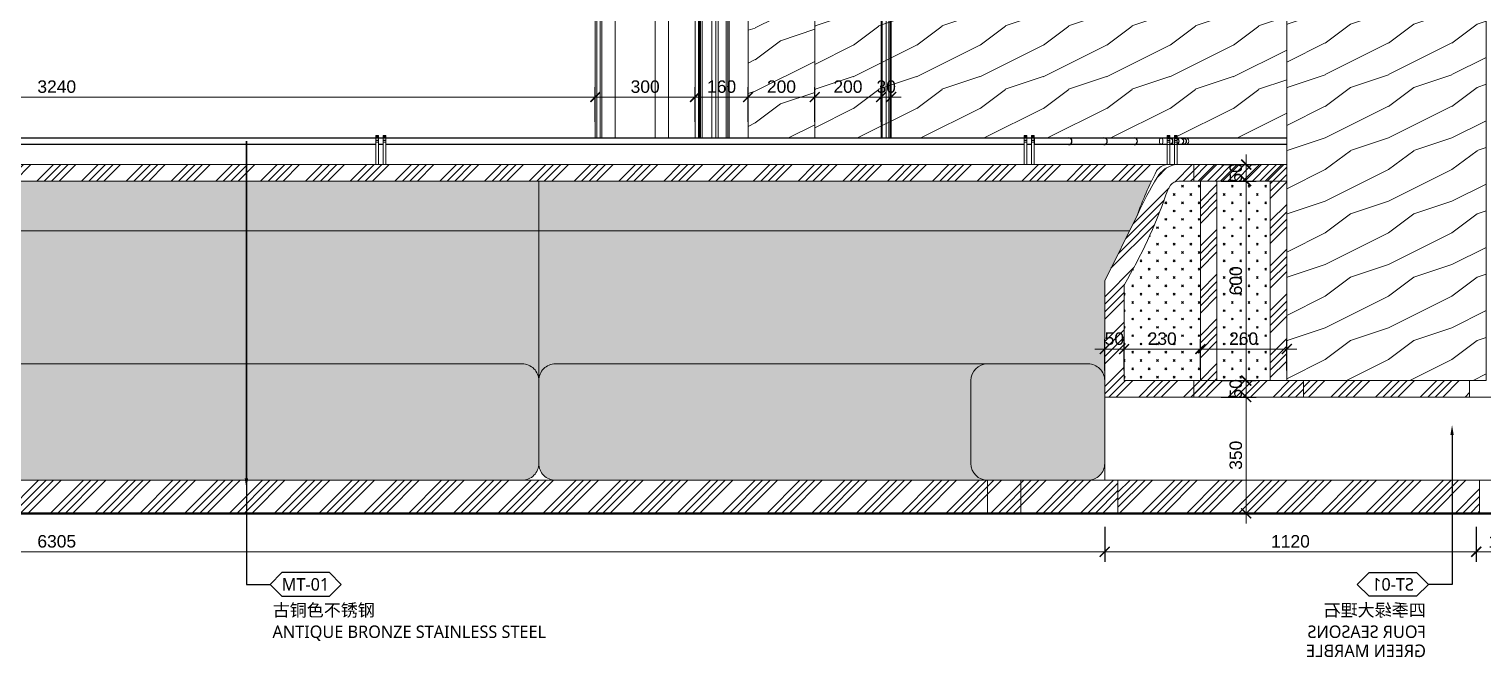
# Model space of a CAD drawing. Header units: millimetres. Extents: x 92928 to 223128, y -11456 to 21098.
# Drawn here: x 170799 to 175173, y 827 to 2728 of the extents above; entities that cross this region are included whole.
import ezdxf
from ezdxf import colors
from ezdxf.entities.mleader import LeaderData, LeaderLine
from ezdxf.enums import TextEntityAlignment as Align
from ezdxf.math import Vec2, Vec3
from ezdxf.xclip import XClip

# ---------------------------------------------------------------- set-up
doc = ezdxf.new("R2010")
doc.units = ezdxf.units.MM
doc.header["$XCLIPFRAME"] = 0
doc.set_wipeout_variables(frame=1)
doc.linetypes.add('DOT', pattern=[6.35, 0, -6.35])
doc.layers.get('Defpoints').update_dxf_attribs({"color": 250})
for name, color, linetype, lineweight in [('_ACM-A-ANNO-DIMS', 2, 'Continuous', 13), ('_ACM-A-ANNO-DIMS @ 15', 2, 'Continuous', 13), ('_ACM-A-DETL-THIN', 2, 'Continuous', 9), ('_ACM-A-ELVE-HACH', 251, 'Continuous', 9), ('_ACM-A-ELVE-THIK', 5, 'Continuous', 50)]:
    doc.layers.add(name, color=color, linetype=linetype, lineweight=lineweight)
doc.layers.add('WALL TYPE$0$G-ANNO-NOTE-CH', color=7, linetype='Continuous')
doc.styles.add('Arial', font='ARIALUNI.ttf')
doc.styles.add('WALL TYPE$0$Aecom Chinese', font='Microsoft YaHei.ttf')
doc.dimstyles.new('Aec-Arch-M-注释性', dxfattribs={"dimscale": 2, "dimtxt": 2.5, "dimasz": 2, "dimexe": 2, "dimexo": 2, "dimgap": 0.8, "dimtad": 1, "dimdec": 0, "dimrnd": 5, "dimzin": 3, "dimdsep": 46, "dimtxsty": 'Arial', "dimblk": 'WALL TYPE$0$_ArchTick', "dimcen": 2.5, "dimdle": 2, "dimclrd": 256, "dimclrt": 256, "dimazin": 2, "dimtfac": 0.75, "dimtdec": 0, "dimtix": 1, "dimtmove": 2, "dimatfit": 2, "dimfxl": 5, "dimfxlon": 1, "dimtolj": 1, "dimtzin": 0, "dimlwd": -1, "dimarcsym": 0})
pattern_1 = [(45, (167132.59, 1620.73), (-67.3519, 67.3519), []), (45, (167155.04, 1620.73), (-67.3519, 67.3519), []), (45, (167177.49, 1620.73), (-67.3519, 67.3519), []), (45, (167199.94, 1620.73), (-67.3519, 67.3519), [])]

# ---------------------------------------------------------------- blocks, each defined once
blk = doc.blocks.new('*U57')
at = {"layer": '_ACM-A-DETL-THIN'}
for points in [[(0, 3234.6), (1390, 3234.6), (1390, 460), (0, 460)], [(30, 3204.6), (1360, 3204.6), (1360, 490), (30, 490)]]:
    blk.add_lwpolyline(points, close=True, dxfattribs=at)
at = {"layer": '_ACM-A-DETL-THIN', "color": 8}
for points in [[(2.7, 3232), (1387.3, 3232), (1387.3, 462.7), (2.7, 462.7)], [(3.3, 3231.3), (1386.7, 3231.3), (1386.7, 463.3), (3.3, 463.3)], [(14.7, 3220), (1375.3, 3220), (1375.3, 474.7), (14.7, 474.7)], [(15.3, 3219.3), (1374.7, 3219.3), (1374.7, 475.3), (15.3, 475.3)], [(22.7, 3212), (1367.3, 3212), (1367.3, 482.7), (22.7, 482.7)], [(23.3, 3211.3), (1366.7, 3211.3), (1366.7, 483.3), (23.3, 483.3)], [(26.7, 3208), (1363.3, 3208), (1363.3, 486.7), (26.7, 486.7)]]:
    blk.add_lwpolyline(points, close=True, dxfattribs=at)
blk = doc.blocks.new('WALL TYPE$0$_ArchTick')
at = {"color": 0, "linetype": 'ByBlock', "const_width": 0.15}
blk.add_lwpolyline([(-0.5, -0.5), (0.5, 0.5)], dxfattribs=at)
blk = doc.blocks.new('*D383')
at = {"layer": '_ACM-A-ANNO-DIMS', "color": 0, "lineweight": -2, "transparency": 16777216}
for p, q in [((167730.3, 1230.3), (167730.3, 1125.3)), ((174034.9, 1230.3), (174034.9, 1125.3))]:
    blk.add_line(p, q, dxfattribs=at)
at = {"layer": '_ACM-A-ANNO-DIMS', "transparency": 16777216}
blk.add_line((167700.3, 1155.3), (174064.9, 1155.3), dxfattribs=at)
at = {"layer": 'Defpoints', "color": 0, "transparency": 16777216}
for p in [(167730.3, 1530.7), (174034.9, 1530.7), (174034.9, 1155.3)]:
    blk.add_point(p, dxfattribs=at)
at = {"layer": '_ACM-A-ANNO-DIMS', "transparency": 16777216, "xscale": 30, "yscale": 30, "zscale": 30, "rotation": 180}
blk.add_blockref('WALL TYPE$0$_ArchTick', (167730.3, 1155.3), dxfattribs=at)
at = {"layer": '_ACM-A-ANNO-DIMS', "transparency": 16777216, "xscale": 30, "yscale": 30, "zscale": 30}
blk.add_blockref('WALL TYPE$0$_ArchTick', (174034.9, 1155.3), dxfattribs=at)
at = {"layer": '_ACM-A-ANNO-DIMS', "transparency": 16777216, "insert": (170882.6, 1186.5), "char_height": 37.5, "attachment_point": 5, "style": 'Arial'}
blk.add_mtext('\\A1;6305', dxfattribs=at)
blk = doc.blocks.new('*D384')
at = {"layer": '_ACM-A-ANNO-DIMS', "color": 0, "lineweight": -2, "transparency": 16777216}
for p, q in [((175152.6, 1230.3), (175152.6, 1125.3)), ((175312.6, 1230.3), (175312.6, 1125.3))]:
    blk.add_line(p, q, dxfattribs=at)
at = {"layer": '_ACM-A-ANNO-DIMS', "transparency": 16777216}
blk.add_line((175342.6, 1155.3), (175122.6, 1155.3), dxfattribs=at)
at = {"layer": 'Defpoints', "color": 0, "transparency": 16777216}
for p in [(175152.6, 1530.7), (175312.6, 1530.7), (175152.6, 1155.3)]:
    blk.add_point(p, dxfattribs=at)
at = {"layer": '_ACM-A-ANNO-DIMS', "transparency": 16777216, "xscale": 30, "yscale": 30, "zscale": 30, "rotation": 180}
blk.add_blockref('WALL TYPE$0$_ArchTick', (175152.6, 1155.3), dxfattribs=at)
at = {"layer": '_ACM-A-ANNO-DIMS', "transparency": 16777216, "xscale": 30, "yscale": 30, "zscale": 30}
blk.add_blockref('WALL TYPE$0$_ArchTick', (175312.6, 1155.3), dxfattribs=at)
at = {"layer": '_ACM-A-ANNO-DIMS', "transparency": 16777216, "insert": (175232.6, 1186.5), "char_height": 37.5, "attachment_point": 5, "style": 'Arial'}
blk.add_mtext('\\A1;160', dxfattribs=at)
blk = doc.blocks.new('*D385')
at = {"layer": '_ACM-A-ANNO-DIMS', "color": 0, "lineweight": -2, "transparency": 16777216}
for p, q in [((174034.9, 1230.3), (174034.9, 1125.3)), ((175152.6, 1230.3), (175152.6, 1125.3))]:
    blk.add_line(p, q, dxfattribs=at)
at = {"layer": '_ACM-A-ANNO-DIMS', "transparency": 16777216}
blk.add_line((175182.6, 1155.3), (174004.9, 1155.3), dxfattribs=at)
at = {"layer": 'Defpoints', "color": 0, "transparency": 16777216}
for p in [(174034.9, 1530.7), (175152.6, 1530.7), (174034.9, 1155.3)]:
    blk.add_point(p, dxfattribs=at)
at = {"layer": '_ACM-A-ANNO-DIMS', "transparency": 16777216, "xscale": 30, "yscale": 30, "zscale": 30, "rotation": 180}
blk.add_blockref('WALL TYPE$0$_ArchTick', (174034.9, 1155.3), dxfattribs=at)
at = {"layer": '_ACM-A-ANNO-DIMS', "transparency": 16777216, "xscale": 30, "yscale": 30, "zscale": 30}
blk.add_blockref('WALL TYPE$0$_ArchTick', (175152.6, 1155.3), dxfattribs=at)
at = {"layer": '_ACM-A-ANNO-DIMS', "transparency": 16777216, "insert": (174593.7, 1186.5), "char_height": 37.5, "attachment_point": 5, "style": 'Arial'}
blk.add_mtext('\\A1;1120', dxfattribs=at)
blk = doc.blocks.new('WHA12202707')
at = {"transparency": 16777216}
for p, q in [((2.38, 2.38), (0, 0)), ((2.38, -2.38), (0, 0)), ((11.91, 2.38), (2.38, 2.38)), ((11.91, 2.38), (14.29, 0)), ((11.91, -2.38), (14.29, 0)), ((2.38, -2.38), (11.91, -2.38))]:
    blk.add_line(p, q, dxfattribs=at)
at = {"transparency": 16777216, "style": 'WALL TYPE$0$Aecom Chinese'}
blk.add_attdef('英文2', (0.49, -14.58), '', height=2.5, dxfattribs=at)
at = {"layer": 'WALL TYPE$0$G-ANNO-NOTE-CH', "transparency": 16777216, "style": 'WALL TYPE$0$Aecom Chinese'}
blk.add_attdef('编号', text='', height=2.5, dxfattribs=at).set_placement((7.1, 0), align=Align.MIDDLE)
for tag, p in [('中文', (0.54, -5.18)), ('英文', (0.49, -9.51))]:
    blk.add_attdef(tag, text='', height=2.5, dxfattribs=at).set_placement(p, align=Align.MIDDLE_LEFT)
blk = doc.blocks.new('*D451')
at = {"layer": '_ACM-A-ANNO-DIMS', "color": 0, "lineweight": -2, "transparency": 16777216}
for p, q in [((172962.6, 2448.9), (172962.6, 2553.9)), ((173162.6, 2448.9), (173162.6, 2553.9))]:
    blk.add_line(p, q, dxfattribs=at)
at = {"layer": '_ACM-A-ANNO-DIMS', "transparency": 16777216}
blk.add_line((173192.6, 2523.9), (172932.6, 2523.9), dxfattribs=at)
at = {"layer": 'Defpoints', "color": 0, "transparency": 16777216}
for p in [(172962.6, 2523.9), (172962.6, 2400.7), (173162.6, 2400.7)]:
    blk.add_point(p, dxfattribs=at)
at = {"layer": '_ACM-A-ANNO-DIMS', "transparency": 16777216, "xscale": 30, "yscale": 30, "zscale": 30, "rotation": 180}
blk.add_blockref('WALL TYPE$0$_ArchTick', (172962.6, 2523.9), dxfattribs=at)
at = {"layer": '_ACM-A-ANNO-DIMS', "transparency": 16777216, "xscale": 30, "yscale": 30, "zscale": 30}
blk.add_blockref('WALL TYPE$0$_ArchTick', (173162.6, 2523.9), dxfattribs=at)
at = {"layer": '_ACM-A-ANNO-DIMS', "transparency": 16777216, "insert": (173062.6, 2555), "char_height": 37.5, "attachment_point": 5, "style": 'Arial'}
blk.add_mtext('\\A1;200', dxfattribs=at)
blk = doc.blocks.new('*D452')
at = {"layer": '_ACM-A-ANNO-DIMS', "color": 0, "lineweight": -2, "transparency": 16777216}
for p, q in [((173162.6, 2448.9), (173162.6, 2553.9)), ((173362.6, 2448.9), (173362.6, 2553.9))]:
    blk.add_line(p, q, dxfattribs=at)
at = {"layer": '_ACM-A-ANNO-DIMS', "transparency": 16777216}
blk.add_line((173392.6, 2523.9), (173132.6, 2523.9), dxfattribs=at)
at = {"layer": 'Defpoints', "color": 0, "transparency": 16777216}
for p in [(173162.6, 2523.9), (173162.6, 2400.7), (173362.6, 2400.7)]:
    blk.add_point(p, dxfattribs=at)
at = {"layer": '_ACM-A-ANNO-DIMS', "transparency": 16777216, "xscale": 30, "yscale": 30, "zscale": 30, "rotation": 180}
blk.add_blockref('WALL TYPE$0$_ArchTick', (173162.6, 2523.9), dxfattribs=at)
at = {"layer": '_ACM-A-ANNO-DIMS', "transparency": 16777216, "xscale": 30, "yscale": 30, "zscale": 30}
blk.add_blockref('WALL TYPE$0$_ArchTick', (173362.6, 2523.9), dxfattribs=at)
at = {"layer": '_ACM-A-ANNO-DIMS', "transparency": 16777216, "insert": (173262.6, 2555), "char_height": 37.5, "attachment_point": 5, "style": 'Arial'}
blk.add_mtext('\\A1;200', dxfattribs=at)
blk = doc.blocks.new('*D453')
at = {"layer": '_ACM-A-ANNO-DIMS', "color": 0, "lineweight": -2, "transparency": 16777216}
for p, q in [((173362.6, 2448.9), (173362.6, 2553.9)), ((173392.6, 2448.9), (173392.6, 2553.9))]:
    blk.add_line(p, q, dxfattribs=at)
at = {"layer": '_ACM-A-ANNO-DIMS', "transparency": 16777216}
for p, q in [((173362.6, 2523.9), (173332.6, 2523.9)), ((173392.6, 2523.9), (173362.6, 2523.9)), ((173392.6, 2523.9), (173422.6, 2523.9))]:
    blk.add_line(p, q, dxfattribs=at)
at = {"layer": 'Defpoints', "color": 0, "transparency": 16777216}
for p in [(173362.6, 2523.9), (173362.6, 2400.7), (173392.6, 2400.7)]:
    blk.add_point(p, dxfattribs=at)
at = {"layer": '_ACM-A-ANNO-DIMS', "transparency": 16777216, "xscale": 30, "yscale": 30, "zscale": 30}
blk.add_blockref('WALL TYPE$0$_ArchTick', (173362.6, 2523.9), dxfattribs=at)
at = {"layer": '_ACM-A-ANNO-DIMS', "transparency": 16777216, "xscale": 30, "yscale": 30, "zscale": 30, "rotation": 180}
blk.add_blockref('WALL TYPE$0$_ArchTick', (173392.6, 2523.9), dxfattribs=at)
at = {"layer": '_ACM-A-ANNO-DIMS', "transparency": 16777216, "insert": (173377.6, 2555), "char_height": 37.5, "attachment_point": 5, "style": 'Arial'}
blk.add_mtext('\\A1;30', dxfattribs=at)
blk = doc.blocks.new('*D454')
at = {"layer": '_ACM-A-ANNO-DIMS', "color": 0, "lineweight": -2, "transparency": 16777216}
for p, q in [((174385.5, 1670.7), (174490.5, 1670.7)), ((174385.5, 1620.7), (174490.5, 1620.7))]:
    blk.add_line(p, q, dxfattribs=at)
at = {"layer": '_ACM-A-ANNO-DIMS', "transparency": 16777216}
for p, q in [((174460.5, 1670.7), (174460.5, 1700.7)), ((174460.5, 1670.7), (174460.5, 1620.7)), ((174460.5, 1620.7), (174460.5, 1590.7))]:
    blk.add_line(p, q, dxfattribs=at)
at = {"layer": 'Defpoints', "color": 0, "transparency": 16777216}
for p in [(174322.6, 1670.7), (174322.6, 1620.7), (174460.5, 1620.7)]:
    blk.add_point(p, dxfattribs=at)
at = {"layer": '_ACM-A-ANNO-DIMS', "transparency": 16777216, "xscale": 30, "yscale": 30, "zscale": 30}
for p, rotation in [((174460.5, 1670.7), 270), ((174460.5, 1620.7), 90)]:
    blk.add_blockref('WALL TYPE$0$_ArchTick', p, dxfattribs=dict(at, rotation=rotation))
at = {"layer": '_ACM-A-ANNO-DIMS', "transparency": 16777216, "insert": (174429.4, 1645.7), "char_height": 37.5, "attachment_point": 5, "rotation": 90, "style": 'Arial'}
blk.add_mtext('\\A1;50', dxfattribs=at)
blk = doc.blocks.new('*D455')
at = {"layer": '_ACM-A-ANNO-DIMS', "color": 0, "lineweight": -2, "transparency": 16777216}
for p, q in [((174385.5, 1620.7), (174490.5, 1620.7)), ((174385.5, 1270.7), (174490.5, 1270.7))]:
    blk.add_line(p, q, dxfattribs=at)
at = {"layer": '_ACM-A-ANNO-DIMS', "transparency": 16777216}
blk.add_line((174460.5, 1650.7), (174460.5, 1240.7), dxfattribs=at)
at = {"layer": 'Defpoints', "color": 0, "transparency": 16777216}
for p in [(174322.6, 1620.7), (174322.6, 1270.7), (174460.5, 1270.7)]:
    blk.add_point(p, dxfattribs=at)
at = {"layer": '_ACM-A-ANNO-DIMS', "transparency": 16777216, "xscale": 30, "yscale": 30, "zscale": 30}
for p, rotation in [((174460.5, 1620.7), 90), ((174460.5, 1270.7), 270)]:
    blk.add_blockref('WALL TYPE$0$_ArchTick', p, dxfattribs=dict(at, rotation=rotation))
at = {"layer": '_ACM-A-ANNO-DIMS', "transparency": 16777216, "insert": (174429.4, 1445.7), "char_height": 37.5, "attachment_point": 5, "rotation": 90, "style": 'Arial'}
blk.add_mtext('\\A1;350', dxfattribs=at)
blk = doc.blocks.new('*D456')
at = {"layer": '_ACM-A-ANNO-DIMS', "transparency": 16777216}
blk.add_line((174460.5, 2300.7), (174460.5, 1640.7), dxfattribs=at)
at = {"layer": '_ACM-A-ANNO-DIMS', "color": 0, "lineweight": -2, "transparency": 16777216}
for p, q in [((174385.5, 2270.7), (174490.5, 2270.7)), ((174385.5, 1670.7), (174490.5, 1670.7))]:
    blk.add_line(p, q, dxfattribs=at)
at = {"layer": 'Defpoints', "color": 0, "transparency": 16777216}
for p in [(174322.6, 2270.7), (174322.6, 1670.7), (174460.5, 1670.7)]:
    blk.add_point(p, dxfattribs=at)
at = {"layer": '_ACM-A-ANNO-DIMS', "transparency": 16777216, "xscale": 30, "yscale": 30, "zscale": 30}
for p, rotation in [((174460.5, 2270.7), 90), ((174460.5, 1670.7), 270)]:
    blk.add_blockref('WALL TYPE$0$_ArchTick', p, dxfattribs=dict(at, rotation=rotation))
at = {"layer": '_ACM-A-ANNO-DIMS', "transparency": 16777216, "insert": (174429.4, 1970.7), "char_height": 37.5, "attachment_point": 5, "rotation": 90, "style": 'Arial'}
blk.add_mtext('\\A1;600', dxfattribs=at)
blk = doc.blocks.new('*D457')
at = {"layer": '_ACM-A-ANNO-DIMS', "color": 0, "lineweight": -2, "transparency": 16777216}
for p, q in [((174385.5, 2320.7), (174490.5, 2320.7)), ((174385.5, 2270.7), (174490.5, 2270.7))]:
    blk.add_line(p, q, dxfattribs=at)
at = {"layer": '_ACM-A-ANNO-DIMS', "transparency": 16777216}
for p, q in [((174460.5, 2320.7), (174460.5, 2350.7)), ((174460.5, 2320.7), (174460.5, 2270.7)), ((174460.5, 2270.7), (174460.5, 2240.7))]:
    blk.add_line(p, q, dxfattribs=at)
at = {"layer": 'Defpoints', "color": 0, "transparency": 16777216}
for p in [(174322.6, 2320.7), (174322.6, 2270.7), (174460.5, 2270.7)]:
    blk.add_point(p, dxfattribs=at)
at = {"layer": '_ACM-A-ANNO-DIMS', "transparency": 16777216, "xscale": 30, "yscale": 30, "zscale": 30}
for p, rotation in [((174460.5, 2320.7), 270), ((174460.5, 2270.7), 90)]:
    blk.add_blockref('WALL TYPE$0$_ArchTick', p, dxfattribs=dict(at, rotation=rotation))
at = {"layer": '_ACM-A-ANNO-DIMS', "transparency": 16777216, "insert": (174429.4, 2295.7), "char_height": 37.5, "attachment_point": 5, "rotation": 90, "style": 'Arial'}
blk.add_mtext('\\A1;50', dxfattribs=at)
blk = doc.blocks.new('*D458')
at = {"layer": '_ACM-A-ANNO-DIMS', "color": 0, "lineweight": -2, "transparency": 16777216}
for p, q in [((174093.1, 1700.7), (174093.1, 1795.4)), ((174322.6, 1700.7), (174322.6, 1795.4))]:
    blk.add_line(p, q, dxfattribs=at)
at = {"layer": '_ACM-A-ANNO-DIMS', "transparency": 16777216}
blk.add_line((174352.6, 1765.4), (174063.1, 1765.4), dxfattribs=at)
at = {"layer": 'Defpoints', "color": 0, "transparency": 16777216}
for p in [(174093.1, 1765.4), (174093.1, 1670.7), (174322.6, 1670.7)]:
    blk.add_point(p, dxfattribs=at)
at = {"layer": '_ACM-A-ANNO-DIMS', "transparency": 16777216, "xscale": 30, "yscale": 30, "zscale": 30, "rotation": 180}
blk.add_blockref('WALL TYPE$0$_ArchTick', (174093.1, 1765.4), dxfattribs=at)
at = {"layer": '_ACM-A-ANNO-DIMS', "transparency": 16777216, "xscale": 30, "yscale": 30, "zscale": 30}
blk.add_blockref('WALL TYPE$0$_ArchTick', (174322.6, 1765.4), dxfattribs=at)
at = {"layer": '_ACM-A-ANNO-DIMS', "transparency": 16777216, "insert": (174207.8, 1796.5), "char_height": 37.5, "attachment_point": 5, "style": 'Arial'}
blk.add_mtext('\\A1;230', dxfattribs=at)
blk = doc.blocks.new('*D459')
at = {"layer": '_ACM-A-ANNO-DIMS', "color": 0, "lineweight": -2, "transparency": 16777216}
for p, q in [((174034.9, 1700.7), (174034.9, 1795.4)), ((174093.1, 1700.7), (174093.1, 1795.4))]:
    blk.add_line(p, q, dxfattribs=at)
at = {"layer": '_ACM-A-ANNO-DIMS', "transparency": 16777216}
for p, q in [((174034.9, 1765.4), (174004.9, 1765.4)), ((174093.1, 1765.4), (174034.9, 1765.4)), ((174093.1, 1765.4), (174123.1, 1765.4))]:
    blk.add_line(p, q, dxfattribs=at)
at = {"layer": 'Defpoints', "color": 0, "transparency": 16777216}
for p in [(174034.9, 1765.4), (174034.9, 1670.7), (174093.1, 1670.7)]:
    blk.add_point(p, dxfattribs=at)
at = {"layer": '_ACM-A-ANNO-DIMS', "transparency": 16777216, "xscale": 30, "yscale": 30, "zscale": 30}
blk.add_blockref('WALL TYPE$0$_ArchTick', (174034.9, 1765.4), dxfattribs=at)
at = {"layer": '_ACM-A-ANNO-DIMS', "transparency": 16777216, "xscale": 30, "yscale": 30, "zscale": 30, "rotation": 180}
blk.add_blockref('WALL TYPE$0$_ArchTick', (174093.1, 1765.4), dxfattribs=at)
at = {"layer": '_ACM-A-ANNO-DIMS', "transparency": 16777216, "insert": (174064, 1796.5), "char_height": 37.5, "attachment_point": 5, "style": 'Arial'}
blk.add_mtext('\\A1;\\A1;50', dxfattribs=at)
blk = doc.blocks.new('*D460')
at = {"layer": '_ACM-A-ANNO-DIMS', "color": 0, "lineweight": -2, "transparency": 16777216}
for p, q in [((174322.6, 1700.7), (174322.6, 1795.4)), ((174582.6, 1700.7), (174582.6, 1795.4))]:
    blk.add_line(p, q, dxfattribs=at)
at = {"layer": '_ACM-A-ANNO-DIMS', "transparency": 16777216}
blk.add_line((174612.6, 1765.4), (174292.6, 1765.4), dxfattribs=at)
at = {"layer": 'Defpoints', "color": 0, "transparency": 16777216}
for p in [(174322.6, 1765.4), (174322.6, 1670.7), (174582.6, 1670.7)]:
    blk.add_point(p, dxfattribs=at)
at = {"layer": '_ACM-A-ANNO-DIMS', "transparency": 16777216, "xscale": 30, "yscale": 30, "zscale": 30, "rotation": 180}
blk.add_blockref('WALL TYPE$0$_ArchTick', (174322.6, 1765.4), dxfattribs=at)
at = {"layer": '_ACM-A-ANNO-DIMS', "transparency": 16777216, "xscale": 30, "yscale": 30, "zscale": 30}
blk.add_blockref('WALL TYPE$0$_ArchTick', (174582.6, 1765.4), dxfattribs=at)
at = {"layer": '_ACM-A-ANNO-DIMS', "transparency": 16777216, "insert": (174452.6, 1796.5), "char_height": 37.5, "attachment_point": 5, "style": 'Arial'}
blk.add_mtext('\\A1;260', dxfattribs=at)
blk = doc.blocks.new('K_1222175199')
at = {"layer": '_ACM-A-DETL-THIN'}
blk.add_lwpolyline([(2080, -2584.6), (2080, -600, 0.414214), (1480, 0), (-1480, 0, 0.414214), (-2080, -600), (-2080, -2584.6)], format="xyb", dxfattribs=at)
at = {"layer": '_ACM-A-DETL-THIN', "color": 8}
for points in [[(2023, -2584.6), (2023, -600, 0.414214), (1480, -57), (-1480, -57, 0.414214), (-2023, -600), (-2023, -2584.6)], [(2018.2, -2584.6), (2018.2, -600, 0.414214), (1480, -61.8), (-1480, -61.8, 0.414214), (-2018.2, -600), (-2018.2, -2584.6)], [(2013.5, -2584.6), (2013.5, -600, 0.414214), (1480, -66.5), (-1480, -66.5, 0.414214), (-2013.5, -600), (-2013.5, -2584.6)], [(1989.6, -2584.6), (1989.6, -600, 0.414214), (1480, -90.4), (-1480, -90.4, 0.414214), (-1989.6, -600), (-1989.6, -2584.6)], [(1982.5, -2584.6), (1982.5, -600, 0.414214), (1480, -97.5), (-1480, -97.5, 0.414214), (-1982.5, -600), (-1982.5, -2584.6)], [(1970.2, -2584.6), (1970.2, -600, 0.414214), (1480, -109.8), (-1480, -109.8, 0.414214), (-1970.2, -600), (-1970.2, -2584.6)], [(1941.9, -2584.6), (1941.9, -600, 0.414214), (1480, -138.1), (-1480, -138.1, 0.414214), (-1941.9, -600), (-1941.9, -2584.6)], [(1936, -2584.6), (1936, -600, 0.414214), (1480, -144), (-1480, -144, 0.414214), (-1936, -600), (-1936, -2584.6)], [(1933.6, -2584.6), (1933.6, -600, 0.414214), (1480, -146.4), (-1480, -146.4, 0.414214), (-1933.6, -600), (-1933.6, -2584.6)], [(1930, -2584.6), (1930, -600, 0.414214), (1480, -150), (-1480, -150, 0.414214), (-1930, -600), (-1930, -2584.6)]]:
    blk.add_lwpolyline(points, format="xyb", dxfattribs=at)
at = {"layer": '_ACM-A-DETL-THIN'}
for points in [[(1480, -2584.6), (-1480, -2584.6, -0.414214), (-1920, -2144.6), (-1920, -600, -0.414214), (-1480, -160), (1480, -160, -0.414214), (1920, -600), (1920, -2144.6, -0.414214)], [(1480, -2504.6), (-1480, -2504.6, -0.414214), (-1840, -2144.6), (-1840, -600, -0.414214), (-1480, -240), (1480, -240, -0.414214), (1840, -600), (1840, -2144.6, -0.414214)], [(1480, -2304.6), (-1480, -2304.6, -0.414214), (-1640, -2144.6), (-1640, -600, -0.414214), (-1480, -440), (1480, -440, -0.414214), (1640, -600), (1640, -2144.6, -0.414214)], [(1480, -2284.7), (-1480, -2284.7, -0.414214), (-1620.1, -2144.6), (-1620.1, -600, -0.414214), (-1480, -459.9), (1480, -459.9, -0.414214), (1620.1, -600), (1620.1, -2144.6, -0.414214)]]:
    blk.add_lwpolyline(points, format="xyb", close=True, dxfattribs=at)
at = {"layer": '_ACM-A-DETL-THIN', "color": 8}
for points in [[(1480, -2299.6), (-1480, -2299.6, -0.414214), (-1635, -2144.6), (-1635, -600, -0.414214), (-1480, -445), (1480, -445, -0.414214), (1635, -600), (1635, -2144.6, -0.414214)], [(1480, -2289.7), (-1480, -2289.7, -0.414214), (-1625.1, -2144.6), (-1625.1, -600, -0.414214), (-1480, -454.9), (1480, -454.9, -0.414214), (1625.1, -600), (1625.1, -2144.6, -0.414214)], [(1800, -1422.3), (1680, -1422.3), (1680, -2144.6, -0.133962), (1652.3, -2246.2), (1738.8, -2332.8, 0.158428), (1800, -2144.6)]]:
    blk.add_lwpolyline(points, format="xyb", close=True, dxfattribs=at)
blk = doc.blocks.new('*D535')
at = {"layer": '_ACM-A-ANNO-DIMS', "color": 0, "lineweight": -2, "transparency": 16777216}
for p, q in [((169262.5, 2448.9), (169262.5, 2553.9)), ((172502.7, 2448.9), (172502.7, 2553.9))]:
    blk.add_line(p, q, dxfattribs=at)
at = {"layer": '_ACM-A-ANNO-DIMS', "transparency": 16777216}
blk.add_line((169232.5, 2523.9), (172532.7, 2523.9), dxfattribs=at)
at = {"layer": 'Defpoints', "color": 0, "transparency": 16777216}
for p in [(172502.7, 2523.9), (169262.5, 2400.7), (172502.7, 2400.7)]:
    blk.add_point(p, dxfattribs=at)
at = {"layer": '_ACM-A-ANNO-DIMS', "transparency": 16777216, "xscale": 30, "yscale": 30, "zscale": 30, "rotation": 180}
blk.add_blockref('WALL TYPE$0$_ArchTick', (169262.5, 2523.9), dxfattribs=at)
at = {"layer": '_ACM-A-ANNO-DIMS', "transparency": 16777216, "xscale": 30, "yscale": 30, "zscale": 30}
blk.add_blockref('WALL TYPE$0$_ArchTick', (172502.7, 2523.9), dxfattribs=at)
at = {"layer": '_ACM-A-ANNO-DIMS', "transparency": 16777216, "insert": (170882.6, 2555), "char_height": 37.5, "attachment_point": 5, "style": 'Arial'}
blk.add_mtext('\\A1;3240', dxfattribs=at)
blk = doc.blocks.new('*D536')
at = {"layer": '_ACM-A-ANNO-DIMS', "color": 0, "lineweight": -2, "transparency": 16777216}
for p, q in [((172502.7, 2448.9), (172502.7, 2553.9)), ((172802.6, 2448.9), (172802.6, 2553.9))]:
    blk.add_line(p, q, dxfattribs=at)
at = {"layer": '_ACM-A-ANNO-DIMS', "transparency": 16777216}
blk.add_line((172472.7, 2523.9), (172832.6, 2523.9), dxfattribs=at)
at = {"layer": 'Defpoints', "color": 0, "transparency": 16777216}
for p in [(172802.6, 2523.9), (172502.7, 2400.7), (172802.6, 2400.7)]:
    blk.add_point(p, dxfattribs=at)
at = {"layer": '_ACM-A-ANNO-DIMS', "transparency": 16777216, "xscale": 30, "yscale": 30, "zscale": 30, "rotation": 180}
blk.add_blockref('WALL TYPE$0$_ArchTick', (172502.7, 2523.9), dxfattribs=at)
at = {"layer": '_ACM-A-ANNO-DIMS', "transparency": 16777216, "xscale": 30, "yscale": 30, "zscale": 30}
blk.add_blockref('WALL TYPE$0$_ArchTick', (172802.6, 2523.9), dxfattribs=at)
at = {"layer": '_ACM-A-ANNO-DIMS', "transparency": 16777216, "insert": (172652.6, 2555), "char_height": 37.5, "attachment_point": 5, "style": 'Arial'}
blk.add_mtext('\\A1;300', dxfattribs=at)
blk = doc.blocks.new('*D537')
at = {"layer": '_ACM-A-ANNO-DIMS', "color": 0, "lineweight": -2, "transparency": 16777216}
for p, q in [((172802.6, 2448.9), (172802.6, 2553.9)), ((172962.6, 2448.9), (172962.6, 2553.9))]:
    blk.add_line(p, q, dxfattribs=at)
at = {"layer": '_ACM-A-ANNO-DIMS', "transparency": 16777216}
blk.add_line((172772.6, 2523.9), (172992.6, 2523.9), dxfattribs=at)
at = {"layer": 'Defpoints', "color": 0, "transparency": 16777216}
for p in [(172962.6, 2523.9), (172802.6, 2400.7), (172962.6, 2400.7)]:
    blk.add_point(p, dxfattribs=at)
at = {"layer": '_ACM-A-ANNO-DIMS', "transparency": 16777216, "xscale": 30, "yscale": 30, "zscale": 30, "rotation": 180}
blk.add_blockref('WALL TYPE$0$_ArchTick', (172802.6, 2523.9), dxfattribs=at)
at = {"layer": '_ACM-A-ANNO-DIMS', "transparency": 16777216, "xscale": 30, "yscale": 30, "zscale": 30}
blk.add_blockref('WALL TYPE$0$_ArchTick', (172962.6, 2523.9), dxfattribs=at)
at = {"layer": '_ACM-A-ANNO-DIMS', "transparency": 16777216, "insert": (172882.6, 2555), "char_height": 37.5, "attachment_point": 5, "style": 'Arial'}
blk.add_mtext('\\A1;160', dxfattribs=at)
blk = doc.blocks.new('*U269')
at = {"color": 250}
for p, q in [((0, 8), (0, 0)), ((5.2, 8), (5.2, 0)), ((10, 8), (10, 0)), ((14.1, 8), (14.1, 0)), ((17.3, 8), (17.3, 0)), ((19.3, 8), (19.3, 0)), ((20, 8), (20, 0))]:
    blk.add_line(p, q, dxfattribs=at)
blk = doc.blocks.new('K_1208061873')
at = {"color": 8, "linetype": 'DOT', "ltscale": 1000}
blk.add_wipeout([(-2.5, -37.5), (5.5, -37.5), (5.5, -125), (-2.5, -125)], dxfattribs=at)
blk.add_lwpolyline([(-2.5, -37.5), (5.5, -37.5), (5.5, -125), (-2.5, -125)], close=True)
at = {"layer": '_ACM-A-DETL-THIN', "xscale": -1, "rotation": 270}
blk.add_blockref('*U269', (-2.5, -57.5), dxfattribs=at)
blk = doc.blocks.new('K_1208061974')
blk.add_blockref('K_1208061873', (-5.5, 125))
blk.add_blockref('K_1208061873', (-27.5, 125))
blk = doc.blocks.new('海龙_1211083971')
at = {"layer": '_ACM-A-DETL-THIN'}
for points in [[(-463.9, -3400), (-463.9, -3350), (-513.9, -3350), (-513.9, -315.4), (-521.1, -315.4)], [(36.1, -3400), (36.1, -3350), (86.1, -3350), (86.1, -315.4), (93.3, -315.4)], [(-493.9, -3750), (-493.9, -3650), (-533.9, -3650), (-533.9, -3400), (633.9, -3400), (633.9, -3650), (593.9, -3650), (593.9, -3750)]]:
    blk.add_lwpolyline(points, dxfattribs=at)
at = {"layer": '_ACM-A-DETL-THIN', "color": 8}
for points in [[(36.1, -3350), (-463.9, -3350)], [(593.9, -3650), (-493.9, -3650)]]:
    blk.add_lwpolyline(points, dxfattribs=at)
blk = doc.blocks.new('K_1223222199')
at = {"color": 8}
for centre in [(-26.8, -10), (-18.6, -10), (-4.3, -10), (14.2, -10)]:
    blk.add_arc(centre, 10, 90, 270, dxfattribs=at)
at = {"layer": '_ACM-A-DETL-THIN'}
for points in [[(-34.1, 0), (38.8, 0)], [(-34.1, -20), (38.8, -20)]]:
    blk.add_lwpolyline(points, dxfattribs=at)
blk.add_arc((-34.1, -10), 10, 90, 270, dxfattribs=at)
blk.add_ellipse((38.8, -10), major_axis=(0, 10), ratio=0.529805, dxfattribs=at)

msp = doc.modelspace()

# ---------------------------------------------------------------- hatches: boundary and pattern name
at = {"layer": '_ACM-A-ELVE-HACH'}
h = msp.add_hatch(dxfattribs=at)
h.set_pattern_fill('FP_1', color=256, style=0, pattern_type=2)
h.set_pattern_definition([(216.87, (238210.46, 29553.74), (571.49932, 381.00102), [95.25, -857.25]), (206.565, (238324.76, 29496.59), (-190.50064, -190.49985), [212.985, -212.985]), (198.435, (238324.76, 29401.34), (-381.000213, -190.500058), [120.483, -481.931])])
h.paths.add_polyline_path([(168602.6, 4705.4), (168602.6, 2400.7), (168802.6, 2400.7), (168802.6, 3905.4, -0.414214), (169402.6, 4505.4), (172362.6, 4505.4, -0.414214), (172962.6, 3905.4), (172962.6, 2400.7), (173162.6, 2400.7), (173162.6, 4705.4)])
h = msp.add_hatch(dxfattribs=at)
h.set_pattern_fill('FP_1', color=256, style=0, pattern_type=2)
h.set_pattern_definition([(216.87, (71627.87, 27883.015), (571.49932, 381.001021), [95.25, -857.25]), (206.565, (71742.17, 27825.865), (-190.50064, -190.49985), [212.985, -212.985]), (198.435, (71742.17, 27730.615), (-381.000213, -190.500058), [120.483, -481.931])])
h.paths.add_polyline_path([(174582.6, 2400.7), (174582.6, 4705.4), (173162.6, 4705.4), (173162.6, 2400.7)])
h = msp.add_hatch(dxfattribs=at)
h.set_pattern_fill('FP_1', color=256, style=0, pattern_type=2)
h.set_pattern_definition([(216.87, (238210.46, 29603.74), (571.49932, 381.00102), [95.25, -857.25]), (206.565, (238324.76, 29546.59), (-190.50064, -190.49985), [212.985, -212.985]), (198.435, (238324.76, 29451.34), (-381.000213, -190.50006), [120.483, -481.931])])
h.paths.add_polyline_path([(175182.6, 4705.4), (174582.6, 4705.4), (174582.6, 1670.7), (174632.6, 1670.7), (175132.6, 1670.7), (175182.6, 1670.7)])
h = msp.add_hatch(dxfattribs=at)
h.set_pattern_fill('ANSI34', color=256, scale=5, style=0)
h.set_pattern_definition([(45, (167589.56, 2270.73), (-67.3519, 67.3519), []), (45, (167612.01, 2270.73), (-67.3519, 67.3519), []), (45, (167634.46, 2270.73), (-67.3519, 67.3519), []), (45, (167656.91, 2270.73), (-67.3519, 67.3519), [])])
h.paths.add_polyline_path([(174175.6, 2320.7), (167589.6, 2320.7), (167589.6, 2270.7), (174175.6, 2270.7)])
h = msp.add_hatch(dxfattribs=at)
h.set_pattern_fill('ANSI34', color=256, scale=5, style=0)
h.set_pattern_definition(pattern_1)
h.paths.add_polyline_path([(174034.9, 1970.7), (174134.4, 2171.2, -0.02601), (174192.7, 2281.9, -0.225722), (174248.4, 2320.7), (174302.6, 2320.7), (174302.6, 2270.7), (174257.4, 2270.7, 0.248711), (174232.7, 2258.3, 0.048964), (174219.2, 2229.2, -0.048265), (174094.5, 1960, 0.116267), (174093.1, 1954), (174093.1, 1670.7), (174322.6, 1670.7), (174582.6, 1670.7), (174632.6, 1670.7), (174632.6, 1620.7), (174034.9, 1620.7)])
h = msp.add_hatch(dxfattribs=at)
h.set_pattern_fill('ANSI34', color=256, scale=5, style=0)
h.set_pattern_definition([(45, (167182.59, 2270.73), (-67.3519, 67.3519), []), (45, (167205.04, 2270.73), (-67.3519, 67.3519), []), (45, (167227.49, 2270.73), (-67.3519, 67.3519), []), (45, (167249.94, 2270.73), (-67.3519, 67.3519), [])])
h.paths.add_polyline_path([(174302.6, 2320.7), (174582.6, 2320.7), (174582.6, 2270.7), (174322.6, 2270.7), (174302.6, 2270.7)])
h = msp.add_hatch(dxfattribs=at)
h.set_pattern_fill('ANSI34', color=256, scale=5)
h.set_pattern_definition(pattern_1)
h.paths.add_polyline_path([(174302.6, 1670.7), (174322.6, 1670.7), (174322.6, 2270.7), (174302.6, 2270.7), (174302.6, 2320.7), (174582.6, 2320.7), (174582.6, 1670.7), (174632.6, 1670.7), (174632.6, 1620.7), (174302.6, 1620.7)])
h.paths.add_polyline_path([(174532.6, 1670.7), (174532.6, 2270.7), (174372.6, 2270.7), (174372.6, 1670.7)], flags=16)
h = msp.add_hatch(dxfattribs=at)
h.set_pattern_fill('石膏板', color=256, scale=20, style=0, pattern_type=2)
h.set_pattern_definition([(45, (173649.58, 1385.07), (-50, 50), [16, -54.7107]), (135, (173760.895, 1385.07), (-50, -50), [16, -54.7107])])
h.paths.add_polyline_path([(174034.9, 1670.7, 0.414214), (173984.9, 1720.7), (173682.6, 1720.7, 0.414214), (173632.6, 1670.7), (173632.6, 1420.7, 0.414214), (173682.6, 1370.7), (173984.9, 1370.7, 0.414214), (174034.9, 1420.7)])
edge = h.paths.add_edge_path()
edge.add_arc((173682.6, 1670.7), 50, 90, 180, ccw=False)
edge.add_line((173682.6, 1720.7), (172382.6, 1720.7))
edge.add_arc((172382.6, 1670.7), 50, 90, 180)
edge.add_line((172332.6, 1670.7), (172332.6, 1420.7))
edge.add_arc((172382.6, 1420.7), 50, 180, 270)
edge.add_line((172382.6, 1370.7), (173682.6, 1370.7))
edge.add_arc((173682.6, 1420.7), 50, 180, 270, ccw=False)
edge.add_line((173632.6, 1420.7), (173632.6, 1670.7))
edge = h.paths.add_edge_path()
edge.add_arc((172282.6, 1670.7), 50, 0, 90)
edge.add_line((172282.6, 1720.7), (169482.6, 1720.7))
edge.add_arc((169482.6, 1670.7), 50, 90, 180)
edge.add_line((169432.6, 1670.7), (169432.6, 1420.7))
edge.add_arc((169482.6, 1420.7), 50, 180, 270)
edge.add_line((169482.6, 1370.7), (172282.6, 1370.7))
edge.add_arc((172282.6, 1420.7), 50, 270, 360)
edge.add_line((172332.6, 1420.7), (172332.6, 1670.7))
edge = h.paths.add_edge_path()
edge.add_arc((169382.6, 1670.7), 50, 0, 90)
edge.add_line((169382.6, 1720.7), (168082.6, 1720.7))
edge.add_arc((168082.6, 1670.7), 50, 0, 90, ccw=False)
edge.add_line((168132.6, 1670.7), (168132.6, 1420.7))
edge.add_arc((168082.6, 1420.7), 50, -90, 0, ccw=False)
edge.add_line((168082.6, 1370.7), (169382.6, 1370.7))
edge.add_arc((169382.6, 1420.7), 50, 270, 360)
edge.add_line((169432.6, 1420.7), (169432.6, 1670.7))
edge = h.paths.add_edge_path()
edge.add_arc((168082.6, 1670.7), 50, 0, 90)
edge.add_line((168082.6, 1720.7), (167780.3, 1720.7))
edge.add_arc((167780.3, 1670.7), 50, 90, 180)
edge.add_line((167730.3, 1670.7), (167730.3, 1620.7))
edge.add_line((167730.3, 1620.7), (167730.3, 1420.7))
edge.add_arc((167780.3, 1420.7), 50, 180, 270)
edge.add_line((167780.3, 1370.7), (168082.6, 1370.7))
edge.add_arc((168082.6, 1420.7), 50, 270, 360)
edge.add_line((168132.6, 1420.7), (168132.6, 1670.7))
edge = h.paths.add_edge_path()
edge.add_line((174034.9, 1970.7), (174109.2, 2120.4))
edge.add_line((174109.2, 2120.4), (167656, 2120.4))
edge.add_line((167656, 2120.4), (167730.3, 1970.7))
edge.add_line((167730.3, 1970.7), (167730.3, 1670.7))
edge.add_arc((167780.3, 1670.7), 50, 90, 180, ccw=False)
edge.add_line((167780.3, 1720.7), (169382.6, 1720.7))
edge.add_arc((169382.6, 1670.7), 50, 0, 90, ccw=False)
edge.add_arc((169482.6, 1670.7), 50, 90, 180, ccw=False)
edge.add_line((169482.6, 1720.7), (172282.6, 1720.7))
edge.add_arc((172282.6, 1670.7), 50, 0, 90, ccw=False)
edge.add_arc((172382.6, 1670.7), 50, 90, 180, ccw=False)
edge.add_line((172382.6, 1720.7), (173984.9, 1720.7))
edge.add_arc((173984.9, 1670.7), 50, 0, 90, ccw=False)
edge.add_line((174034.9, 1670.7), (174034.9, 1970.7))
edge = h.paths.add_edge_path()
edge.add_line((174175.6, 2270.7), (167589.6, 2270.7))
edge.add_arc((166699.8, 1838.5), 989.2, 19.4063, 25.9083, ccw=False)
edge.add_line((167632.8, 2167.2), (167651, 2130.4))
edge.add_line((167651, 2130.4), (174114.1, 2130.4))
edge.add_line((174114.1, 2130.4), (174132.4, 2167.2))
edge.add_arc((175065.4, 1838.5), 989.2, 154.0917, 160.5937, ccw=False)
h.paths.add_polyline_path([(174114.1, 2130.4), (167651, 2130.4), (167656, 2120.4), (174109.2, 2120.4)])
h = msp.add_hatch(dxfattribs=at)
h.set_pattern_fill('石膏板', color=256, scale=10, style=0, pattern_type=2)
h.set_pattern_definition([(45, (167191.086, 1677.898), (-25, 25), [8, -27.35534]), (135, (167246.743, 1677.898), (-25, -25), [8, -27.35534])])
h.paths.add_polyline_path([(174219.2, 2229.2, -0.048964), (174232.7, 2258.3, -0.248711), (174257.4, 2270.7), (174322.6, 2270.7), (174322.6, 1670.7), (174093.1, 1670.7), (174093.1, 1954, -0.116267), (174094.5, 1960, 0.048265)])
h.paths.add_polyline_path([(174532.6, 2270.7), (174532.6, 1670.7), (174372.6, 1670.7), (174372.6, 2270.7)])
h = msp.add_hatch(dxfattribs=at)
h.set_pattern_fill('ANSI34', color=256, scale=5, style=0)
h.set_pattern_definition([(45, (166632.59, 1620.73), (-67.3519, 67.3519), []), (45, (166655.04, 1620.73), (-67.3519, 67.3519), []), (45, (166677.49, 1620.73), (-67.3519, 67.3519), []), (45, (166699.94, 1620.73), (-67.3519, 67.3519), [])])
h.paths.add_polyline_path([(174632.6, 1670.7), (175132.6, 1670.7), (175132.6, 1620.7), (174632.6, 1620.7)])
h = msp.add_hatch(dxfattribs=at)
h.set_pattern_fill('ANSI34', color=256, scale=5, style=0)
h.paths.add_polyline_path([(167690.3, 1270.7), (167690.3, 1370.7), (174074.9, 1370.7), (174074.9, 1270.7)])
h = msp.add_hatch(dxfattribs=at)
h.set_pattern_fill('ANSI34', color=256, scale=5, style=0)
h.set_pattern_definition([(45, (166602.59, 1270.73), (-67.3519, 67.3519), []), (45, (166625.04, 1270.73), (-67.3519, 67.3519), []), (45, (166647.49, 1270.73), (-67.3519, 67.3519), []), (45, (166669.94, 1270.73), (-67.3519, 67.3519), [])])
h.paths.add_polyline_path([(174074.9, 1370.7), (175162.6, 1370.7), (175162.6, 1270.7), (174074.9, 1270.7)])

# ---------------------------------------------------------------- linework, layer by layer
at = {"color": 8}
for points in [[(167182.6, 2400.7), (174582.6, 2400.7)], [(174582.6, 2380.7), (167182.6, 2380.7)]]:
    msp.add_lwpolyline(points, dxfattribs=at)
for centre in [(173926.5, 2390.7), (174032.6, 2390.7), (174123.7, 2390.7)]:
    msp.add_arc(centre, 10, 270, 90, dxfattribs=at)
at = {"layer": '_ACM-A-DETL-THIN', "color": 8}
msp.add_line((173632.6, 1420.7), (173632.6, 1670.7), dxfattribs=at)
for points in [[(173162.6, 4705.4), (173162.6, 2400.7)], [(174302.6, 2320.7), (174582.6, 2320.7)], [(174175.6, 2270.7), (167589.6, 2270.7)], [(172332.6, 1670.7), (172332.6, 2270.7)], [(174322.6, 2270.7), (174582.6, 2270.7)], [(167655.8, 2120.7), (174109.3, 2120.7)], [(174322.6, 1670.7), (174582.6, 1670.7)], [(173682.6, 1370.7), (173682.6, 1270.7)], [(173782.6, 1370.7), (173782.6, 1270.7)]]:
    msp.add_lwpolyline(points, dxfattribs=at)
at = {"layer": '_ACM-A-DETL-THIN'}
msp.add_lwpolyline([(174132.4, 2167.2, -0.037063), (174191.2, 2301.3)], format="xyb", dxfattribs=at)
msp.add_lwpolyline([(174322.6, 1670.7), (174322.6, 2270.7), (174257.4, 2270.7, 0.248711), (174232.7, 2258.3, 0.04893), (174219.2, 2229.2, -0.048269), (174094.5, 1960, 0.116267), (174093.1, 1954), (174093.1, 1670.7)], format="xyb", close=True, dxfattribs=at)
at = {"layer": '_ACM-A-DETL-THIN', "color": 8}
msp.add_lwpolyline([(174532.6, 2270.7), (174372.6, 2270.7), (174372.6, 1670.7), (174532.6, 1670.7)], close=True, dxfattribs=at)
at = {"layer": '_ACM-A-DETL-THIN'}
for points in [[(174034.9, 1970.7), (174134.4, 2171.2)], [(174034.9, 1970.7), (174034.9, 1620.7)], [(174302.6, 1670.7), (174302.6, 1620.7)], [(174034.9, 1370.7), (167730.3, 1370.7)]]:
    msp.add_lwpolyline(points, dxfattribs=at)
at = {"layer": '_ACM-A-DETL-THIN', "color": 8}
for points in [[(172282.6, 1370.7), (169482.6, 1370.7, -0.414214), (169432.6, 1420.7), (169432.6, 1670.7, -0.414214), (169482.6, 1720.7), (172282.6, 1720.7, -0.414214), (172332.6, 1670.7), (172332.6, 1420.7, -0.414214)], [(173984.9, 1370.7), (172382.6, 1370.7, -0.414214), (172332.6, 1420.7), (172332.6, 1670.7, -0.414214), (172382.6, 1720.7), (173984.9, 1720.7, -0.414214), (174034.9, 1670.7), (174034.9, 1420.7, -0.414214)]]:
    msp.add_lwpolyline(points, format="xyb", close=True, dxfattribs=at)
for centre, start, end in [((173682.6, 1670.7), 90, 180), ((173682.6, 1420.7), 180, 270)]:
    msp.add_arc(centre, 50, start, end, dxfattribs=at)
at = {"layer": '_ACM-A-ELVE-THIK'}
msp.add_line((181362.6, 1270.7), (162162.6, 1270.7), dxfattribs=at)

# ---------------------------------------------------------------- block references
at = {"xscale": -1}
msp.add_blockref('海龙_1211083971', (174668.7, 5020.7), dxfattribs=at)
ref = msp.add_blockref('K_1222175199', (170882.6, 4505.4))
XClip(ref).set_block_clipping_path([(-2280, -2104.6381845823), (2167.1251720627, 200)])
at = {"layer": '_ACM-A-DETL-THIN'}
ref = msp.add_blockref('*U57', (174752.6, 1270.7), dxfattribs=dict(at, xscale=-1))
XClip(ref).set_block_clipping_path([(170.0000000005, 1130), (1486.2340511405, 3331.5699477337)])

# ---------------------------------------------------------------- dimensions: what is measured, and where the dimension line sits
at = {"layer": '_ACM-A-ANNO-DIMS @ 15'}
for base, p1, p2, picture, middle in [((172502.7, 2523.9), (169262.5, 2400.7), (172502.7, 2400.7), '*D535', (170882.6, 2555)), ((172802.6, 2523.9), (172502.7, 2400.7), (172802.6, 2400.7), '*D536', (172652.6, 2555)), ((172962.6, 2523.9), (172802.6, 2400.7), (172962.6, 2400.7), '*D537', (172882.6, 2555)), ((172962.6, 2523.9), (173162.6, 2400.7), (172962.6, 2400.7), '*D451', (173062.6, 2555)), ((173162.6, 2523.9), (173362.6, 2400.7), (173162.6, 2400.7), '*D452', (173262.6, 2555)), ((173362.6, 2523.9), (173392.6, 2400.7), (173362.6, 2400.7), '*D453', (173377.6, 2555)), ((174093.0657, 1765.3534), (174322.5904, 1670.7263), (174093.0657, 1670.7263), '*D458', (174207.8281, 1796.5127)), ((174322.6, 1765.4), (174582.6, 1670.7), (174322.6, 1670.7), '*D460', (174452.6, 1796.5)), ((174034.9, 1155.3), (175152.6, 1530.7), (174034.9, 1530.7), '*D385', (174593.7, 1186.5)), ((175152.6, 1155.3), (175312.6, 1530.7), (175152.6, 1530.7), '*D384', (175232.6, 1186.5))]:
    dim = msp.add_linear_dim(base=base, p1=p1, p2=p2, dimstyle='Aec-Arch-M-注释性', override={"dimscale": 15, "dimzin": 8, "dimtix": 1, "dimtofl": 1, "dimtmove": 2, "dimatfit": 2}, dxfattribs=at)
    dim.commit()
    dim.dimension.update_dxf_attribs({"geometry": picture, "text_midpoint": middle})
for base, p1, p2, angle, picture, middle in [((174460.5, 2270.7), (174322.6, 2320.7), (174322.6, 2270.7), 90, '*D457', (174429.4, 2295.7)), ((174460.5, 1670.7), (174322.6, 2270.7), (174322.6, 1670.7), 90, '*D456', (174429.4, 1970.7)), ((174460.5, 1620.7), (174322.6, 1670.7), (174322.6, 1620.7), 90, '*D454', (174429.4, 1645.7)), ((174460.5, 1270.7), (174322.6, 1620.7), (174322.6, 1270.7), 90, '*D455', (174429.4, 1445.7)), ((174034.9, 1155.3), (167730.3, 1530.7), (174034.9, 1530.7), 180, '*D383', (170882.6, 1186.5))]:
    dim = msp.add_linear_dim(base=base, p1=p1, p2=p2, angle=angle, dimstyle='Aec-Arch-M-注释性', override={"dimscale": 15, "dimzin": 8, "dimtix": 1, "dimtofl": 1, "dimtmove": 2, "dimatfit": 2}, dxfattribs=at)
    dim.commit()
    dim.dimension.update_dxf_attribs({"geometry": picture, "text_midpoint": middle})
dim = msp.add_linear_dim(base=(174034.9, 1765.4), p1=(174093.1, 1670.7), p2=(174034.9, 1670.7), text='\\A1;50', dimstyle='Aec-Arch-M-注释性', override={"dimscale": 15, "dimzin": 8, "dimtix": 1, "dimtofl": 1, "dimtmove": 2, "dimatfit": 2}, dxfattribs=at)
dim.commit()
dim.dimension.update_dxf_attribs({"geometry": '*D459', "text_midpoint": (174064, 1796.5)})

# ---------------------------------------------------------------- leaders
ml = msp.add_multileader_block('Standard', dxfattribs=at)
ml.set_content('WHA12202707', color=256, scale=15)
ml.set_attribute('编号', 'MT-01', width=0)
ml.set_attribute('中文', '古铜色不锈钢', width=0)
ml.set_attribute('英文', 'ANTIQUE BRONZE STAINLESS STEEL', width=0)
ml.set_attribute('英文2', '', width=0)
ml.set_leader_properties(color=2)
ml.build(insert=Vec2(0, 0))
ml.multileader.update_dxf_attribs({"text_right_attachment_type": 6, "dogleg_length": 0.36, "arrow_head_size": 30, "scale": 15})
ctx = ml.context
ctx.base_point, ctx.scale, ctx.char_height, ctx.arrow_head_size, ctx.landing_gap_size, ctx.plane_origin = Vec3(171524.2, 1057.2), 15, 1125, 30, 1.35, Vec3(174061.7, -4014.1)
ctx.right_attachment = 6
notes = []
notes.append((ctx, [(0, (1, 1, 0), (171453.1, 1057.2), (1, 0), 71.1, [(2, [(171453.1, 1346.2), (171453.1, 2301.7), (171453.1, 2391.4)], 0, [])])]))
ctx.block.insert = Vec3(171524.2, 1057.2)
ml = msp.add_multileader_block('Standard', dxfattribs=at)
ml.set_content('WHA12202707', color=256, scale=-15)
ml.set_attribute('编号', 'ST-01', width=0)
ml.set_attribute('中文', '四季绿大理石', width=0)
ml.set_attribute('英文', 'FOUR SEASONS ', width=0)
ml.set_attribute('英文2', 'GREEN MARBLE', width=0)
ml.set_leader_properties(color=2)
ml.build(insert=Vec2(0, 0))
ml.multileader.update_dxf_attribs({"text_right_attachment_type": 6, "dogleg_length": 0.36, "arrow_head_size": 30, "scale": 15})
ctx = ml.context
ctx.base_point, ctx.scale, ctx.char_height, ctx.arrow_head_size, ctx.landing_gap_size, ctx.plane_origin = Vec3(174794.3, 1057.2), 15, 1125, 30, 1.35, Vec3(173242.3, -496.1)
ctx.right_attachment, ctx.text_align_type = 6, 2
notes.append((ctx, [(0, (1, 1, 0), (175079.7, 1057.2), (-1, 0), 71.1, [(0, [(175079.7, 1536.9)], 0, [])])]))
ctx.block.insert, ctx.block.scale = Vec3(175008.6, 1057.2), Vec3(-15, 15, 15)
for ctx, leaders in notes:
    for number, flags, end, landing, length, lines in leaders:
        leader = LeaderData()
        leader.index, (leader.has_last_leader_line, leader.has_dogleg_vector, leader.attachment_direction) = number, flags
        leader.last_leader_point, leader.dogleg_vector, leader.dogleg_length = Vec3(end), Vec3(landing), length
        for number, points, colour, breaks in lines:
            line = LeaderLine()
            line.index, line.vertices, line.color, line.breaks = number, Vec3.list(points), colors.encode_raw_color(colour), breaks
            leader.lines.append(line)
        ctx.leaders.append(leader)

# ---------------------------------------------------------------- next in the draw order: block references
at = {"layer": '_ACM-A-DETL-THIN'}
msp.add_blockref('K_1208061974', (173822.6, 2320.7), dxfattribs=at)

# ---------------------------------------------------------------- next in the draw order: linework, layer by layer
at = {"color": 8}
msp.add_lwpolyline([(173822.6, 2400.7), (173822.6, 2380.7)], dxfattribs=at)
at = {"layer": '_ACM-A-DETL-THIN'}
msp.add_lwpolyline([(174222.9, 2320.7), (167542.3, 2320.7)], dxfattribs=at)

# ---------------------------------------------------------------- next in the draw order: block references
msp.add_blockref('K_1208061974', (171872.6, 2320.7), dxfattribs=at)
at = {"layer": '_ACM-A-DETL-THIN', "xscale": -1}
msp.add_blockref('K_1208061974', (174222.9, 2320.7), dxfattribs=at)

# ---------------------------------------------------------------- next in the draw order: linework, layer by layer
at = {"layer": '_ACM-A-DETL-THIN'}
for points in [[(174248.4, 2320.7, 0.225725), (174192.7, 2281.9, 0.02601), (174134.4, 2171.2, -245.414715)], [(174191.2, 2301.3, -0.235745), (174222.9, 2320.7, -0.465448)]]:
    msp.add_lwpolyline(points, format="xyb", dxfattribs=at)
msp.add_lwpolyline([(174302.6, 2270.7), (174302.6, 2320.7), (174222.9, 2320.7)], dxfattribs=at)

# ---------------------------------------------------------------- next in the draw order: block references
at = {"xscale": -1}
msp.add_blockref('K_1223222199', (174243.5, 2400.7), dxfattribs=at)

doc.saveas('drawing.dxf')
